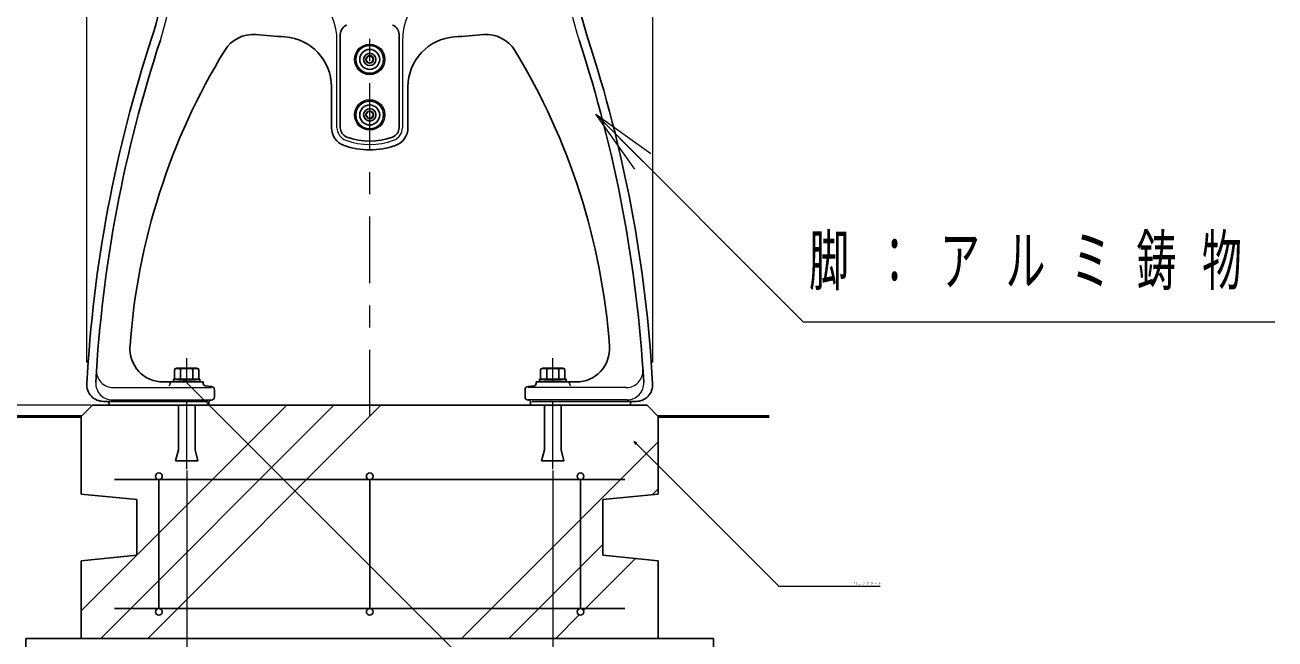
# Model space of a CAD drawing. Units: millimetres on the paper, scale 1:20. Extents: x -385 to 0, y 0 to 267.
# Drawn here: x -126.4 to -70.1, y 106.4 to 134.1 of the extents above; entities that cross this region are included whole.
import ezdxf

# ---------------------------------------------------------------- set-up
doc = ezdxf.new("R2010")
doc.units = ezdxf.units.MM
doc.linetypes.add('USER2', pattern=[6, 3, -1, 1, -1])
doc.layers.add('1_20', color=7, linetype='Continuous', lineweight=25)
doc.styles.add('ＭＳ ゴシック', font='')
doc.styles.get('ＭＳ ゴシック').set_extended_font_data('MS Gothic')

msp = doc.modelspace()

# ---------------------------------------------------------------- linework, layer by layer
at = {"layer": '1_20', "lineweight": 13}
for p, q in [((-123.632, 118.865), (-123.632, 167.69)), ((-98.125, 118.865), (-98.125, 167.69)), ((-100.688, 130.048), (-98.568, 127.925)), ((-100.688, 130.048), (-98.215, 128.278)), ((-98.922, 127.572), (-100.688, 130.048)), ((-124.379, 116.94), (-137.379, 116.94)), ((-123.429, 116.94), (-136.429, 116.94)), ((-123.879, 107.683), (-114.622, 116.94)), ((-123, 106.44), (-112.5, 116.94)), ((-120.879, 106.44), (-110.379, 116.94)), ((-106.737, 106.44), (-97.879, 115.298)), ((-119.129, 114.008), (-119.129, 89.89)), ((-102.629, 114.008), (-102.629, 89.89)), ((-119.129, 113.058), (-119.129, 88.94)), ((-102.629, 113.058), (-102.629, 88.94)), ((-98.142, 112.914), (-97.879, 113.177)), ((-104.615, 106.44), (-100.379, 110.677)), ((-101.239, 107.695), (-98.893, 110.042)), ((-102.494, 106.44), (-101.434, 107.501))]:
    msp.add_line(p, q, dxfattribs=at)
at = {"layer": '1_20', "linetype": 'USER2', "lineweight": 13}
for p, q in [((-110.879, 116.44), (-110.879, 139.106)), ((-119.129, 114.058), (-119.129, 119.474)), ((-102.629, 114.058), (-102.629, 119.474))]:
    msp.add_line(p, q, dxfattribs=at)
at = {"layer": '1_20', "color": 4}
for p, q in [((-112.204, 129.44), (-112.204, 133.64)), ((-109.554, 133.64), (-109.554, 129.44)), ((-112.604, 129.44), (-112.604, 131.285)), ((-109.154, 131.285), (-109.154, 129.44)), ((-120.188, 117.99), (-118.379, 117.99)), ((-119.879, 117.99), (-119.504, 118.023)), ((-119.879, 117.914), (-119.879, 117.99)), ((-119.504, 118.023), (-118.754, 118.023)), ((-118.379, 117.99), (-118.754, 118.023)), ((-118.379, 117.914), (-118.379, 117.99)), ((-118.014, 117.788), (-118.289, 117.815)), ((-103.744, 117.788), (-103.469, 117.815)), ((-103.379, 117.99), (-103.004, 118.023)), ((-101.57, 117.99), (-103.379, 117.99)), ((-103.379, 117.914), (-103.379, 117.99)), ((-102.254, 118.023), (-103.004, 118.023)), ((-101.879, 117.99), (-102.254, 118.023)), ((-101.879, 117.914), (-101.879, 117.99)), ((-117.879, 117.638), (-117.879, 117.323)), ((-103.879, 117.638), (-103.879, 117.323)), ((-123.879, 116.44), (-123.379, 116.94)), ((-98.379, 116.94), (-123.379, 116.94)), ((-118.179, 117.115), (-122.882, 117.115)), ((-122.629, 116.94), (-122.629, 117.015)), ((-118.129, 116.94), (-122.629, 116.94)), ((-118.129, 116.94), (-118.129, 117.073)), ((-103.629, 116.94), (-103.629, 117.073)), ((-103.629, 116.94), (-99.129, 116.94)), ((-103.579, 117.115), (-98.875, 117.115)), ((-99.129, 116.94), (-99.129, 117.015)), ((-97.879, 116.44), (-98.379, 116.94)), ((-123.879, 112.94), (-123.879, 116.44)), ((-97.879, 112.94), (-97.879, 116.44)), ((-123.879, 112.94), (-121.379, 112.69)), ((-121.379, 110.19), (-121.379, 112.69)), ((-97.879, 112.94), (-100.379, 112.69)), ((-100.379, 110.19), (-100.379, 112.69)), ((-121.379, 110.19), (-123.879, 109.94)), ((-123.879, 106.44), (-123.879, 109.94)), ((-100.379, 110.19), (-97.879, 109.94)), ((-97.879, 106.44), (-97.879, 109.94)), ((-95.379, 106.44), (-126.379, 106.44)), ((-126.379, 99.94), (-126.379, 106.44)), ((-95.379, 99.94), (-95.379, 106.44))]:
    msp.add_line(p, q, dxfattribs=at)
at = {"layer": '1_20', "color": 4, "lineweight": 13}
for p, q in [((-112.354, 129.44), (-112.354, 133.326)), ((-109.404, 133.326), (-109.404, 129.44)), ((-122.438, 117.74), (-118.014, 117.74)), ((-99.319, 117.74), (-103.744, 117.74)), ((-122.478, 117.181), (-118.014, 117.181)), ((-99.28, 117.181), (-103.744, 117.181))]:
    msp.add_line(p, q, dxfattribs=at)
at = {"layer": '1_20'}
for p, q in [((-110.966, 132.665), (-111.052, 132.515)), ((-110.966, 132.365), (-111.052, 132.515)), ((-110.966, 132.665), (-110.792, 132.665)), ((-110.706, 132.515), (-110.792, 132.665)), ((-110.706, 132.515), (-110.792, 132.365)), ((-110.966, 132.365), (-110.792, 132.365)), ((-110.966, 130.165), (-111.052, 130.015)), ((-110.966, 130.165), (-110.792, 130.165)), ((-110.706, 130.015), (-110.792, 130.165)), ((-110.966, 129.865), (-111.052, 130.015)), ((-110.966, 129.865), (-110.792, 129.865)), ((-110.706, 130.015), (-110.792, 129.865)), ((-119.677, 118.558), (-119.579, 118.615)), ((-119.677, 118.115), (-119.677, 118.558)), ((-118.679, 118.615), (-119.579, 118.615)), ((-119.403, 118.115), (-119.403, 118.558)), ((-118.855, 118.115), (-118.855, 118.558)), ((-118.58, 118.558), (-118.679, 118.615)), ((-118.58, 118.115), (-118.58, 118.558)), ((-103.177, 118.558), (-103.079, 118.615)), ((-103.177, 118.115), (-103.177, 118.558)), ((-102.179, 118.615), (-103.079, 118.615)), ((-102.903, 118.115), (-102.903, 118.558)), ((-102.355, 118.115), (-102.355, 118.558)), ((-102.08, 118.558), (-102.179, 118.615)), ((-102.08, 118.115), (-102.08, 118.558)), ((-119.729, 117.99), (-119.729, 118.115)), ((-119.729, 118.115), (-118.529, 118.115)), ((-119.729, 117.99), (-118.529, 117.99)), ((-119.677, 118.115), (-118.58, 118.115)), ((-119.197, 117.998), (-119.286, 118.121)), ((-119.286, 118.121), (-119.162, 118.033)), ((-119.286, 118.121), (-119.18, 118.015)), ((-118.529, 118.115), (-118.529, 117.99)), ((-103.229, 117.99), (-103.229, 118.115)), ((-103.229, 118.115), (-102.029, 118.115)), ((-103.229, 117.99), (-102.029, 117.99)), ((-103.177, 118.115), (-102.08, 118.115)), ((-102.029, 118.115), (-102.029, 117.99)), ((-98.874, 115.18), (-98.963, 115.303)), ((-98.963, 115.303), (-98.839, 115.215)), ((-98.963, 115.303), (-98.857, 115.197)), ((-99.379, 113.59), (-122.379, 113.59)), ((-120.379, 113.563), (-120.379, 107.79)), ((-110.879, 113.576), (-110.879, 107.79)), ((-101.379, 113.575), (-101.379, 107.79)), ((-99.379, 107.79), (-122.379, 107.79))]:
    msp.add_line(p, q, dxfattribs=at)
at = {"layer": '1_20', "color": 190}
for p, q in [((-119.504, 116.94), (-119.504, 114.94)), ((-118.754, 116.94), (-118.754, 114.94)), ((-103.004, 116.94), (-103.004, 114.94)), ((-102.254, 116.94), (-102.254, 114.94)), ((-119.504, 114.94), (-119.629, 114.44)), ((-118.754, 114.94), (-118.629, 114.44)), ((-103.004, 114.94), (-103.129, 114.44)), ((-102.254, 114.94), (-102.129, 114.44)), ((-119.629, 114.44), (-118.629, 114.44)), ((-103.129, 114.44), (-102.129, 114.44))]:
    msp.add_line(p, q, dxfattribs=at)
at = {"layer": '1_20', "lineweight": 50}
for p, q in [((-128.889, 116.44), (-123.879, 116.44)), ((-92.869, 116.44), (-97.879, 116.44))]:
    msp.add_line(p, q, dxfattribs=at)
at = {"layer": '1_20', "lineweight": 13}
for points in [[(-100.688, 130.048), (-91.348, 120.693), (-70.075, 120.693)], [(-119.286, 118.121), (-89.379, 88.214), (-87.429, 88.214)], [(-98.963, 115.303), (-92.446, 108.787), (-87.868, 108.787)]]:
    msp.add_lwpolyline(points, dxfattribs=at)
at = {"layer": '1_20', "color": 4, "lineweight": 13}
for centre in [(-110.879, 132.515), (-110.879, 130.015)]:
    msp.add_circle(centre, 0.687, dxfattribs=at)
at = {"layer": '1_20', "color": 4}
for centre, radius in [((-110.879, 132.515), 0.625), ((-110.879, 132.515), 0.275), ((-110.879, 130.015), 0.625), ((-110.879, 130.015), 0.275)]:
    msp.add_circle(centre, radius, dxfattribs=at)
at = {"layer": '1_20'}
for centre, radius in [((-110.879, 132.515), 0.45), ((-110.879, 132.515), 0.173), ((-110.879, 130.015), 0.45), ((-110.879, 130.015), 0.173), ((-120.379, 113.74), 0.15), ((-110.879, 113.74), 0.15), ((-101.379, 113.74), 0.15), ((-120.379, 107.64), 0.15), ((-110.879, 107.64), 0.15), ((-101.379, 107.64), 0.15)]:
    msp.add_circle(centre, radius, dxfattribs=at)
at = {"layer": '1_20', "color": 4}
for centre, radius, start, end in [((-131.715, 137.129), 11.6, 341.7907, 32.9024), ((-90.043, 137.129), 11.6, 147.0976, 198.2093), ((-116.136, 132.136), 1.5, 84.9099, 148.5419), ((-110.879, 191.153), 57.75, 264.90994, 266.20137), ((-114.854, 131.285), 2.25, 0, 86.2014), ((-111.754, 133.64), 0.45, 109.4552, 180), ((-110.004, 133.64), 0.45, 0, 70.5448), ((-106.904, 131.285), 2.25, 93.7986, 180), ((-110.879, 191.153), 57.75, 273.79863, 275.09006), ((-105.622, 132.136), 1.5, 31.4581, 95.0901), ((-63.32, 114.63), 60.4, 161.7907, 176.8909), ((-63.32, 114.63), 60, 161.7907, 176.80644), ((-158.438, 114.63), 60, 3.19356, 18.2093), ((-158.438, 114.63), 60.4, 3.1091, 18.2093), ((-92.208, 117.498), 29.55, 148.5419, 175.927), ((-129.549, 117.498), 29.55, 4.073, 31.4581), ((-111.754, 129.44), 0.85, 180, 250.5448), ((-111.754, 129.44), 0.45, 180, 250.5448), ((-110.004, 129.44), 0.45, 289.4552, 0), ((-110.004, 129.44), 0.85, 289.4552, 0), ((-110.879, 131.917), 3.477, 250.5448, 289.4552), ((-110.879, 131.917), 3.077, 250.5448, 289.4552), ((-120.188, 119.49), 1.5, 175.927, 270), ((-101.57, 119.49), 1.5, 270, 4.073), ((-122.882, 117.865), 0.75, 176.8909, 270), ((-119.979, 117.914), 0.1, 293.3837, 0), ((-118.279, 117.914), 0.1, 180, 264.3767), ((-118.029, 117.638), 0.15, 0, 84.3767), ((-103.729, 117.638), 0.15, 95.6233, 180), ((-103.479, 117.914), 0.1, 275.6233, 0), ((-101.779, 117.914), 0.1, 180, 246.6163), ((-98.875, 117.865), 0.75, 270, 3.1091), ((-118.029, 117.323), 0.15, 270, 0), ((-103.729, 117.323), 0.15, 180, 270), ((-122.729, 117.015), 0.1, 0, 90), ((-118.029, 117.073), 0.1, 90, 180), ((-103.729, 117.073), 0.1, 0, 90), ((-99.029, 117.015), 0.1, 90, 180)]:
    msp.add_arc(centre, radius, start, end, dxfattribs=at)
at = {"layer": '1_20', "color": 4, "lineweight": 13}
for centre, radius, start, end in [((-131.715, 137.129), 12, 341.7907, 32.9024), ((-90.043, 137.129), 12, 147.0976, 198.2093), ((-115.354, 133.326), 3, 0, 85.5749), ((-106.404, 133.326), 3, 94.4251, 180), ((-111.754, 129.44), 0.6, 180, 250.5448), ((-110.004, 129.44), 0.6, 289.4552, 0), ((-110.879, 131.917), 3.227, 250.5448, 289.4552), ((-122.444, 118.49), 0.75, 176.2644, 270), ((-99.314, 118.49), 0.75, 270, 3.7356), ((-122.478, 117.931), 0.75, 176.8064, 270), ((-99.28, 117.931), 0.75, 270, 3.1936)]:
    msp.add_arc(centre, radius, start, end, dxfattribs=at)
at = {"layer": '1_20'}
for centre, radius, start, end in [((-119.54, 118.358), 0.243, 55.6159, 124.3841), ((-119.129, 117.693), 0.908, 72.4121, 107.5879), ((-118.718, 118.358), 0.243, 55.6159, 124.3841), ((-103.04, 118.358), 0.243, 55.6159, 124.3841), ((-102.629, 117.693), 0.908, 72.4121, 107.5879), ((-102.218, 118.358), 0.243, 55.6159, 124.3841)]:
    msp.add_arc(centre, radius, start, end, dxfattribs=at)

# ---------------------------------------------------------------- texts
at = {"layer": '1_20', "attachment_point": 4, "style": 'ＭＳ ゴシック'}
for s, insert, char_height in [('\\T1.64;\\W0.6;脚：アルミ鋳物', (-91.075, 123.343), 2.199), ('\\T1.57;\\W0.75;PCコンクリート', (-89.068, 108.919), 0.11)]:
    msp.add_mtext(s, dxfattribs=dict(at, insert=insert, char_height=char_height))

doc.saveas('drawing.dxf')
